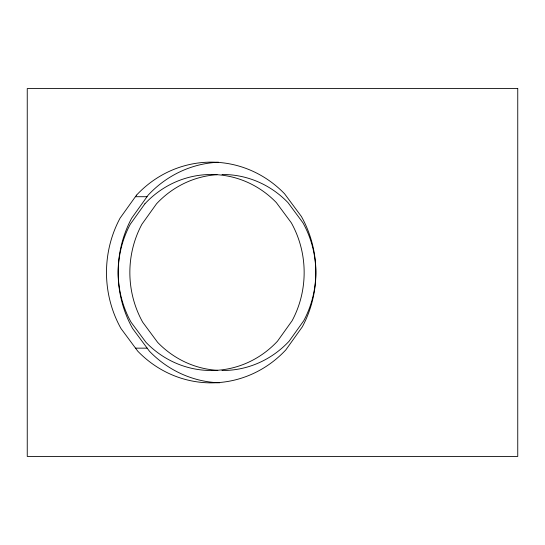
<?xml version="1.0" encoding="UTF-8"?>
<svg xmlns="http://www.w3.org/2000/svg" width="545" height="545" viewBox="0 0 545 545"><rect width="100%" height="100%" fill="white"/><g stroke="black" fill="none" stroke-linecap="round" stroke-linejoin="round"><path stroke-width="0.82" d="M135.398 196.711L147.027 196.711M135.535 348.153L147.164 348.153M222.026 174.509A97.991 92.963 -90 0 1 287.992 202.617L302.931 222.776A97.991 92.963 -90 0 1 303.728 320.767L289.116 341.197A97.991 92.963 -90 0 1 221.958 370.491M217.775 370.348A97.991 92.963 -90 0 1 157.648 342.383L142.715 322.224A97.991 92.963 90 0 1 141.911 224.233L156.524 203.803A97.991 92.963 -90 0 1 217.019 174.7M219.594 382.808A110.362 104.701 -90 0 1 149.425 351.205L132.599 328.499A110.362 104.701 -90 0 1 131.706 218.143L148.151 195.137A110.362 104.701 -90 0 1 218.627 162.226M136.523 195.137L120.07 218.143A110.362 104.701 90 0 0 120.97 328.499L137.79 351.205A110.362 104.701 -90 0 0 285.853 349.863L302.305 326.857A110.362 104.701 90 0 0 301.405 216.501L284.585 193.795A110.362 104.701 90 0 0 136.523 195.137M144.888 203.803L130.282 224.233A97.991 92.963 90 0 0 131.079 322.224L146.019 342.383A97.991 92.963 -90 0 0 277.487 341.197L292.093 320.767A97.991 92.963 -90 0 0 291.296 222.776L276.356 202.617A97.991 92.963 -90 0 0 144.888 203.803M517.75 88.562L27.25 88.562L27.25 456.438L517.75 456.438L517.75 88.562"/></g></svg>
